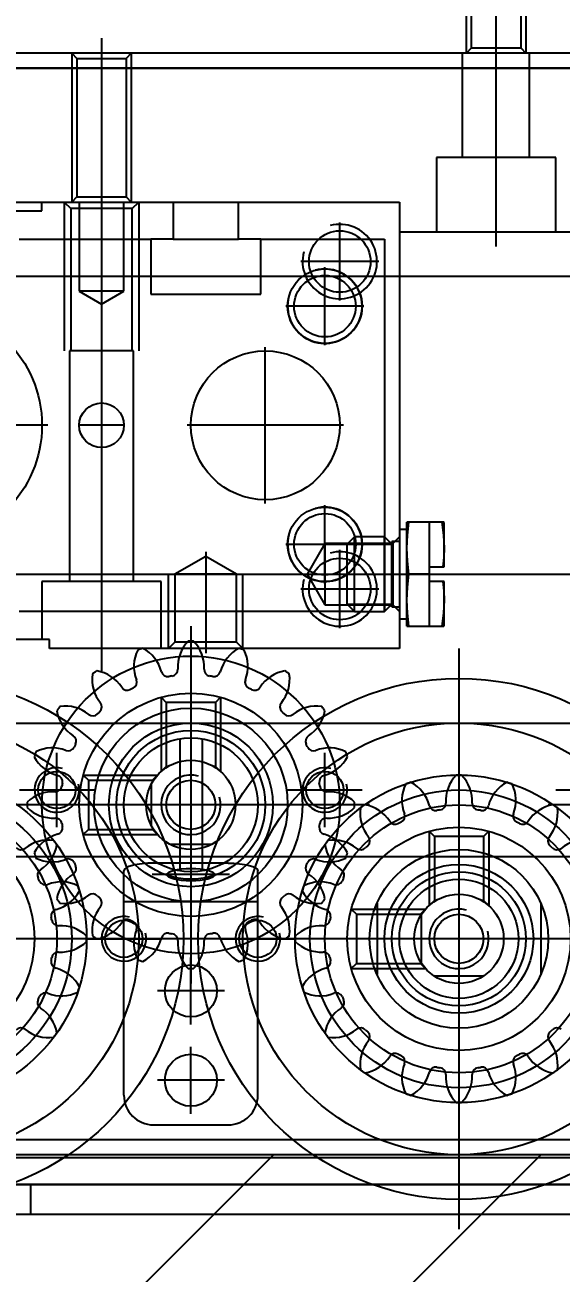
# Model space of a CAD drawing. Header units: inches. Extents: x 0 to 77285, y -118 to 40065.
# Drawn here: x 15068.5 to 15104.5, y 25987.6 to 26071.4 of the extents above; entities that cross this region are included whole.
import ezdxf

# ---------------------------------------------------------------- set-up
doc = ezdxf.new("R2010")
doc.units = ezdxf.units.IN
doc.header["$LTSCALE"] = 5
doc.header["$MEASUREMENT"] = 0
doc.layers.add('A', color=8, linetype='Continuous')
doc.styles.add('SCI', font='')
doc.styles.get('SCI').set_extended_font_data('Gulim')
doc.dimstyles.new('SCH', dxfattribs={"dimtxt": 2.5, "dimasz": 2, "dimexe": 1.25, "dimexo": 0.625, "dimtad": 1, "dimdec": 8, "dimtxsty": 'SCI', "dimcen": 2.5, "dimclrd": 4, "dimclre": 4, "dimclrt": 7, "dimadec": 8, "dimazin": 2, "dimtfac": 1, "dimtdec": 8, "dimtmove": 0, "dimatfit": 3, "dimfxl": 1, "dimarcsym": 0})

# ---------------------------------------------------------------- blocks, each defined once
blk = doc.blocks.new('A$Cc399747e')
h = blk.add_hatch()
h.set_pattern_fill('ANSI31', color=256, scale=4)
h.set_pattern_definition([(45, (9521.272, 63861.461), (-8.980256, 8.980256), [])])
h.paths.add_polyline_path([(2341.792, 581), (1941.792, 581), (1941.792, 281), (2341.792, 281)])
for p, q in [((2185.792, 247), (2185.792, 286)), ((2334.292, 285), (2109.292, 285)), ((2214.542, 285), (2214.542, 283)), ((2109.292, 283), (2334.292, 283)), ((2334.292, 283), (2109.292, 283)), ((1941.792, 281), (2341.792, 281)), ((1941.792, 281), (2341.792, 281)), ((1627.792, 280), (2635.792, 280)), ((2185.792, 253.5), (2185.792, 279.5)), ((2185.792, 253.5), (2185.792, 279.5)), ((2185.792, 254.5), (2185.792, 278.5)), ((2206.292, 279), (2201.292, 279)), ((2203.792, 278.25), (2203.792, 273.75)), ((2199.292, 277), (2199.292, 261.93)), ((2208.292, 277), (2208.292, 261.93)), ((2201.542, 276), (2206.042, 276)), ((2203.792, 272.25), (2203.792, 267.75)), ((2201.542, 270), (2206.042, 270)), ((2203.792, 245.5), (2203.792, 269.5)), ((2180.292, 264.102), (2180.292, 268.898)), ((2184.135, 269.001), (2187.449, 269.001)), ((2193.021, 268.5), (2188.028, 268.5)), ((2188.378, 268.15), (2188.028, 268.5)), ((2191.292, 264.102), (2191.292, 268.898)), ((2193.021, 268.5), (2192.671, 268.15)), ((2199.292, 269), (2199.292, 264)), ((2208.292, 269), (2208.292, 264)), ((2188.293, 268.157), (2188.293, 264.843)), ((2188.378, 268.021), (2188.378, 268.15)), ((2192.671, 268.15), (2188.378, 268.15)), ((2192.671, 264.85), (2192.671, 268.15)), ((2166.292, 266.5), (2205.292, 266.5)), ((2172.792, 266.5), (2198.792, 266.5)), ((2172.792, 266.5), (2198.792, 266.5)), ((2173.792, 266.5), (2197.792, 266.5)), ((2201.792, 266.5), (2196.792, 266.5)), ((2202.292, 266.5), (2241.292, 266.5)), ((2210.792, 266.5), (2205.792, 266.5)), ((2208.792, 266.5), (2234.792, 266.5)), ((2208.792, 266.5), (2234.792, 266.5)), ((2209.792, 266.5), (2233.792, 266.5)), ((2188.378, 264.85), (2188.378, 264.98)), ((2203.792, 250), (2203.792, 265)), ((2183.792, 259.272), (2183.792, 264.264)), ((2184.142, 263.914), (2183.792, 264.264)), ((2187.442, 263.914), (2187.792, 264.264)), ((2187.792, 259.272), (2187.792, 264.264)), ((2188.378, 264.85), (2188.028, 264.5)), ((2193.021, 264.5), (2188.028, 264.5)), ((2192.671, 264.85), (2188.378, 264.85)), ((2193.021, 264.5), (2192.671, 264.85)), ((2184.142, 263.914), (2184.271, 263.914)), ((2184.142, 259.622), (2184.142, 263.914)), ((2187.313, 263.914), (2187.442, 263.914)), ((2187.442, 259.622), (2187.442, 263.914)), ((2208.292, 264), (2199.292, 264)), ((2203.792, 260.774), (2203.792, 263.603)), ((2203.792, 252), (2203.792, 263)), ((2201.192, 262.188), (2206.392, 262.188)), ((2203.042, 253.063), (2203.042, 261.937)), ((2204.542, 253.063), (2204.542, 261.937)), ((2201.292, 261.412), (2206.292, 261.412)), ((2205.215, 260.141), (2202.369, 260.141)), ((2183.792, 259.272), (2184.142, 259.622)), ((2184.142, 259.622), (2187.442, 259.622)), ((2187.792, 259.272), (2187.442, 259.622)), ((2211.021, 259.5), (2206.028, 259.5)), ((2206.378, 259.15), (2206.028, 259.5)), ((2206.378, 259.021), (2206.378, 259.15)), ((2210.671, 259.15), (2206.378, 259.15)), ((2211.021, 259.5), (2210.671, 259.15)), ((2210.671, 255.85), (2210.671, 259.15)), ((2194.792, 259), (2194.792, 254)), ((2206.433, 258.923), (2206.433, 256.077)), ((2212.792, 259), (2212.792, 254)), ((2155.792, 257.5), (2179.792, 257.5)), ((2191.792, 257.5), (2215.792, 257.5)), ((2196.292, 257.5), (2211.292, 257.5)), ((2198.292, 257.5), (2209.292, 257.5)), ((2179.292, 256.5), (2174.292, 256.5)), ((2197.292, 256.5), (2192.292, 256.5)), ((2206.378, 255.85), (2206.028, 255.5)), ((2206.378, 255.85), (2206.378, 255.98)), ((2210.671, 255.85), (2206.378, 255.85)), ((2215.292, 256.5), (2210.292, 256.5)), ((2211.021, 255.5), (2210.671, 255.85)), ((2201.792, 250.272), (2201.792, 255.264)), ((2202.142, 254.914), (2201.792, 255.264)), ((2202.142, 254.914), (2202.271, 254.914)), ((2202.142, 250.622), (2202.142, 254.914)), ((2205.313, 254.914), (2205.442, 254.914)), ((2205.442, 254.914), (2205.792, 255.264)), ((2205.442, 250.622), (2205.442, 254.914)), ((2205.792, 250.272), (2205.792, 255.264)), ((2211.021, 255.5), (2206.028, 255.5)), ((2276.792, 252), (2166.792, 252)), ((2201.792, 250.272), (2202.142, 250.622)), ((2202.142, 250.622), (2205.442, 250.622)), ((2205.792, 250.272), (2205.442, 250.622)), ((2209.792, 215.5), (2209.792, 248.5)), ((2189.792, 247), (2213.292, 247)), ((2189.792, 217), (2189.792, 247)), ((2200.292, 247), (2200.725, 246.567)), ((2200.292, 247), (2200.292, 242)), ((2200.725, 246.567), (2200.725, 242)), ((2200.725, 246.567), (2204.859, 246.567)), ((2202.792, 240.497), (2202.792, 247.31)), ((2204.859, 246.567), (2205.292, 247)), ((2204.859, 242), (2204.859, 246.567)), ((2205.292, 247), (2205.292, 242)), ((2205.792, 247), (2205.792, 242.5)), ((2213.292, 247), (2213.292, 246.4)), ((2213.292, 246.4), (2215.842, 246.4)), ((2213.792, 242.5), (2213.792, 246.4)), ((2186.802, 245.5), (2186.792, 245.464)), ((2186.792, 245.464), (2186.792, 242.5)), ((2189.292, 245.5), (2186.802, 245.5)), ((2186.83, 244.625), (2186.937, 245.5)), ((2187.792, 242.5), (2187.792, 245.5)), ((2189.147, 245.5), (2189.253, 244.629)), ((2189.292, 245.5), (2189.292, 238.5)), ((2189.792, 245), (2189.292, 245)), ((2193.792, 245.625), (2193.792, 240.375)), ((2186.792, 243.75), (2186.83, 244.625)), ((2189.253, 244.629), (2189.292, 243.75)), ((2190.225, 244.067), (2189.792, 244.5)), ((2190.292, 244.2), (2189.792, 244.2)), ((2194.792, 244.067), (2190.225, 244.067)), ((2190.225, 239.933), (2190.225, 244.067)), ((2190.783, 244.5), (2190.292, 244.01)), ((2190.292, 244.2), (2190.292, 239.8)), ((2193.292, 244.01), (2190.292, 244.01)), ((2193.292, 244.01), (2190.292, 244.01)), ((2192.802, 244.5), (2190.783, 244.5)), ((2190.783, 244.5), (2190.783, 239.5)), ((2190.792, 219.5), (2190.792, 244.5)), ((2193.292, 244.01), (2192.802, 244.5)), ((2192.802, 244.5), (2192.802, 239.5)), ((2192.802, 244.5), (2215.327, 244.5)), ((2193.292, 244.01), (2193.292, 239.991)), ((2195.985, 242), (2194.792, 244.067)), ((2194.792, 239.933), (2194.792, 244.067)), ((2186.812, 243.123), (2186.792, 243.75)), ((2189.292, 243.75), (2189.254, 242.875)), ((2186.792, 242.5), (2187.792, 242.5)), ((2186.869, 242.5), (2186.812, 243.123)), ((2187.792, 241.5), (2187.792, 242.5)), ((2189.254, 242.875), (2189.147, 242)), ((2191.167, 243), (2196.417, 243)), ((2194.792, 242.625), (2194.792, 237.375)), ((2205.792, 242.5), (2213.792, 242.5)), ((2207.642, 242.5), (2207.642, 227)), ((2211.942, 227), (2211.942, 242.5)), ((2334.292, 242), (2109.292, 242)), ((2196.295, 242), (2186.467, 242)), ((2186.792, 241.5), (2186.792, 238.536)), ((2187.792, 241.5), (2186.792, 241.5)), ((2186.812, 240.875), (2186.869, 241.5)), ((2187.792, 242), (2189.147, 242)), ((2187.792, 238.5), (2187.792, 241.5)), ((2189.147, 242), (2189.253, 241.129)), ((2194.792, 239.933), (2195.985, 242)), ((2200.725, 242), (2202.792, 240.807)), ((2200.725, 242), (2204.859, 242)), ((2202.792, 240.807), (2204.859, 242)), ((2186.792, 240.25), (2186.812, 240.875)), ((2189.253, 241.129), (2189.292, 240.25)), ((2186.831, 239.371), (2186.792, 240.25)), ((2189.292, 240.25), (2189.254, 239.375)), ((2189.792, 239.5), (2190.225, 239.933)), ((2189.792, 239.8), (2190.292, 239.8)), ((2190.225, 239.933), (2194.792, 239.933)), ((2190.292, 239.991), (2190.783, 239.5)), ((2193.292, 239.991), (2190.292, 239.991)), ((2193.292, 239.991), (2190.292, 239.991)), ((2192.167, 240), (2197.417, 240)), ((2192.802, 239.5), (2193.292, 239.991)), ((2186.937, 238.5), (2186.831, 239.371)), ((2189.254, 239.375), (2189.147, 238.5)), ((2189.292, 239), (2189.792, 239)), ((2190.783, 239.5), (2192.802, 239.5)), ((2186.792, 238.536), (2186.802, 238.5)), ((2186.802, 238.5), (2189.292, 238.5)), ((2198.792, 237.25), (2198.792, 226.75)), ((2193.542, 232), (2204.042, 232)), ((2208.217, 232), (2211.367, 232)), ((2213.392, 232), (2230.192, 232)), ((2194.792, 226.625), (2194.792, 221.375)), ((2207.292, 217), (2207.292, 227)), ((2207.642, 227), (2211.942, 227)), ((2207.725, 227), (2207.725, 217.433)), ((2211.859, 217.433), (2211.859, 227)), ((2212.292, 217), (2212.292, 227)), ((2192.167, 224), (2197.417, 224)), ((2209.792, 223.866), (2208.292, 223)), ((2211.292, 223), (2209.792, 223.866)), ((2193.792, 223.625), (2193.792, 218.375)), ((2199.092, 223.2), (2199.092, 219.5)), ((2206.492, 223.2), (2199.092, 223.2)), ((2206.492, 219.5), (2206.492, 223.2)), ((2208.292, 223), (2211.292, 223)), ((2208.292, 223), (2208.292, 217)), ((2211.292, 217), (2211.292, 223)), ((2109.292, 222), (2334.292, 222)), ((2191.167, 221), (2196.417, 221)), ((2183.292, 220), (2183.292, 206)), ((2189.792, 219), (2176.792, 219)), ((2179.292, 219), (2179.292, 214)), ((2187.292, 214), (2187.292, 219)), ((2189.792, 217), (2189.792, 219)), ((2199.092, 219.5), (2190.792, 219.5)), ((2199.092, 219.5), (2200.592, 219.5)), ((2204.992, 219.5), (2200.592, 219.5)), ((2200.592, 219.5), (2200.592, 217)), ((2204.992, 219.5), (2206.492, 219.5)), ((2204.992, 217), (2204.992, 219.5)), ((2215.327, 219.5), (2206.492, 219.5)), ((2209.792, 206), (2209.792, 219)), ((2207.725, 217.433), (2207.292, 217)), ((2207.725, 217.433), (2211.859, 217.433)), ((2212.292, 217), (2211.859, 217.433)), ((2213.792, 217.6), (2213.792, 217)), ((2215.842, 217.6), (2213.792, 217.6)), ((2200.592, 217), (2189.792, 217)), ((2253.792, 217), (2189.792, 217)), ((2213.792, 217), (2204.992, 217)), ((2207.792, 207), (2207.792, 217)), ((2208.142, 216.65), (2207.792, 217)), ((2211.442, 216.65), (2208.142, 216.65)), ((2208.142, 207.35), (2208.142, 216.65)), ((2211.442, 216.65), (2211.792, 217)), ((2211.442, 207.35), (2211.442, 216.65)), ((2211.792, 207), (2211.792, 217)), ((2179.292, 214), (2187.292, 214)), ((2181.042, 214), (2181.042, 207)), ((2185.542, 214), (2185.542, 207)), ((2605.792, 208), (1657.792, 208)), ((1746.792, 208), (2486.792, 208)), ((2183.292, 208), (2183.292, 193.448)), ((2207.792, 207), (2208.142, 207.35)), ((2211.442, 207.35), (2208.142, 207.35)), ((2211.792, 207), (2211.442, 207.35)), ((2176.792, 207), (2266.792, 207)), ((2176.792, 207), (2266.792, 207)), ((2181.642, 206.65), (2181.292, 207)), ((2181.292, 197), (2181.292, 207)), ((2184.942, 206.65), (2181.642, 206.65)), ((2181.642, 195.4), (2181.642, 206.65)), ((2185.292, 207), (2184.942, 206.65)), ((2184.942, 206.65), (2184.942, 195.4)), ((2185.292, 207), (2185.292, 197))]:
    blk.add_line(p, q)
at = {"ltscale": 4}
for p, q in [((1627.792, 281.2), (2635.792, 281.2)), ((1627.792, 280), (2635.792, 280)), ((2106.292, 261), (2337.292, 261)), ((1679.792, 208), (2483.792, 208))]:
    blk.add_line(p, q, dxfattribs=at)
for centre, radius in [((2185.792, 266.5), 17.5), ((2221.792, 266.5), 17.5), ((2185.792, 266.5), 14.5), ((2221.792, 266.5), 14.5), ((2203.792, 276), 1.75), ((2185.792, 266.5), 11), ((2221.792, 266.5), 11), ((2185.792, 266.5), 10), ((2221.792, 266.5), 10), ((2185.792, 266.5), 9), ((2221.792, 266.5), 9), ((2185.792, 266.5), 7.5), ((2221.792, 266.5), 7.5), ((2185.792, 266.5), 6), ((2203.792, 270), 1.75), ((2185.792, 266.5), 5), ((2185.792, 266.5), 4.5), ((2185.792, 266.5), 4), ((2185.792, 266.5), 3), ((2185.792, 266.5), 3), ((2185.792, 266.5), 1.65), ((2203.792, 257.5), 10), ((2199.292, 266.5), 1.25), ((2208.292, 266.5), 1.25), ((2203.792, 257.5), 7.5), ((2203.792, 257.5), 6.5), ((2203.792, 257.5), 5.5), ((2203.792, 257.5), 5), ((2203.792, 257.5), 4.5), ((2203.792, 257.5), 4.5), ((2203.792, 257.5), 3), ((2203.792, 257.5), 3), ((2203.792, 257.5), 1.65), ((2194.792, 256.5), 1.25), ((2212.792, 256.5), 1.25), ((2193.792, 243), 2.067), ((2194.792, 240), 2.5), ((2194.792, 240), 2.067), ((2221.792, 232), 8), ((2221.792, 232), 8), ((2198.792, 232), 5), ((2209.792, 232), 1.5), ((2194.792, 224), 2.5), ((2194.792, 224), 2.067), ((2193.792, 221), 2.067)]:
    blk.add_circle(centre, radius)
for centre, radius, start, end in [((2201.292, 277), 2, 90, 180), ((2206.292, 277), 2, 0, 90), ((2184.464, 275.803), 2.5, 153.86546, 201.15785), ((2185.792, 266.5), 11, 108, 108.94936), ((2185.792, 266.5), 11, 107.05064, 108), ((2181.398, 274.807), 2.5, 14.84215, 62.13454), ((2187.404, 275.758), 2.5, 135.86546, 183.15785), ((2185.792, 266.5), 11, 90, 90.94936), ((2185.792, 266.5), 11, 89.05064, 90), ((2184.18, 275.758), 2.5, 356.84215, 44.13454), ((2190.186, 274.807), 2.5, 117.86546, 165.15785), ((2185.792, 266.5), 11, 72, 72.94936), ((2185.792, 266.5), 11, 71.05064, 72), ((2187.12, 275.803), 2.5, 338.84215, 26.13454), ((2181.655, 274.937), 2.5, 171.86546, 219.15785), ((2185.792, 266.5), 11, 126, 126.94936), ((2185.792, 266.5), 11, 125.05064, 126), ((2179.046, 273.042), 2.5, 32.84215, 80.13454), ((2184.242, 275.56), 0.442, 194.84215, 279.71096), ((2185.792, 266.5), 8.75, 99, 99.71096), ((2185.792, 266.5), 8.75, 98.28904, 99), ((2184.467, 275.596), 0.442, 278.28904, 3.15785), ((2187.117, 275.596), 0.442, 176.84215, 261.71096), ((2185.792, 266.5), 8.75, 81, 81.71096), ((2185.792, 266.5), 8.75, 80.28904, 81), ((2187.343, 275.56), 0.442, 260.28904, 345.15785), ((2192.538, 273.042), 2.5, 99.86546, 147.15785), ((2189.929, 274.937), 2.5, 320.84215, 8.13454), ((2185.792, 266.5), 11, 54, 54.94936), ((2185.792, 266.5), 11, 53.05064, 54), ((2181.518, 274.637), 0.442, 212.84215, 297.71096), ((2185.792, 266.5), 8.75, 117, 117.71096), ((2185.792, 266.5), 8.75, 116.28904, 117), ((2181.721, 274.741), 0.442, 296.28904, 21.15785), ((2189.863, 274.741), 0.442, 158.84215, 243.71096), ((2185.792, 266.5), 8.75, 63, 63.71096), ((2185.792, 266.5), 8.75, 62.28904, 63), ((2190.066, 274.637), 0.442, 242.28904, 327.15785), ((2179.374, 273.08), 0.442, 314.28904, 39.15785), ((2192.21, 273.08), 0.442, 140.84215, 225.71096), ((2179.213, 272.918), 0.442, 230.84215, 315.71096), ((2185.792, 266.5), 8.75, 135, 135.71096), ((2185.792, 266.5), 8.75, 134.28904, 135), ((2185.792, 266.5), 8.75, 45, 45.71096), ((2185.792, 266.5), 8.75, 44.28904, 45), ((2192.372, 272.918), 0.442, 224.28904, 309.15785), ((2194.229, 270.637), 2.5, 81.86546, 129.15785), ((2192.334, 273.246), 2.5, 302.84215, 350.13454), ((2185.792, 266.5), 11, 36, 36.94936), ((2185.792, 266.5), 11, 35.05064, 36), ((2221.792, 266.5), 11, 144, 144.94936), ((2215.25, 273.246), 2.5, 189.86546, 237.15785), ((2221.792, 266.5), 11, 143.05064, 144), ((2213.355, 270.637), 2.5, 50.84215, 98.13454), ((2215.213, 272.918), 0.442, 230.84215, 315.71096), ((2193.929, 270.774), 0.442, 122.84215, 207.71096), ((2213.655, 270.774), 0.442, 332.28904, 57.15785), ((2185.792, 266.5), 8.75, 27, 27.71096), ((2185.792, 266.5), 8.75, 26.28904, 27), ((2194.033, 270.571), 0.442, 206.28904, 291.15785), ((2195.095, 267.828), 2.5, 63.86546, 111.15785), ((2185.792, 266.5), 11, 18, 18.94936), ((2221.792, 266.5), 11, 161.05064, 162), ((2212.489, 267.828), 2.5, 68.84215, 116.13454), ((2213.551, 270.571), 0.442, 248.84215, 333.71096), ((2221.792, 266.5), 8.75, 153, 153.71096), ((2221.792, 266.5), 8.75, 152.28904, 153), ((2194.098, 270.894), 2.5, 284.84215, 332.13454), ((2185.792, 266.5), 11, 17.05064, 18), ((2221.792, 266.5), 11, 162, 162.94936), ((2213.486, 270.894), 2.5, 207.86546, 255.15785), ((2185.792, 266.5), 2, 255, 195), ((2194.852, 268.051), 0.442, 104.84215, 189.71096), ((2205.404, 266.758), 2.5, 135.86546, 183.15785), ((2203.792, 257.5), 11, 90, 90.94936), ((2203.792, 257.5), 11, 89.05064, 90), ((2202.18, 266.758), 2.5, 356.84215, 44.13454), ((2212.732, 268.051), 0.442, 350.28904, 75.15785), ((2185.792, 266.5), 8.75, 9, 9.71096), ((2185.792, 266.5), 8.75, 8.28904, 9), ((2194.888, 267.825), 0.442, 188.28904, 273.15785), ((2199.292, 266.5), 1.5, 255, 195), ((2202.464, 266.803), 2.5, 153.86546, 201.15785), ((2203.792, 257.5), 11, 108, 108.94936), ((2203.792, 257.5), 11, 107.05064, 108), ((2199.398, 265.807), 2.5, 14.84215, 62.13454), ((2208.186, 265.807), 2.5, 117.86546, 165.15785), ((2208.292, 266.5), 1.5, 255, 195), ((2203.792, 257.5), 11, 72, 72.94936), ((2203.792, 257.5), 11, 71.05064, 72), ((2205.12, 266.803), 2.5, 338.84215, 26.13454), ((2212.697, 267.825), 0.442, 266.84215, 351.71096), ((2221.792, 266.5), 8.75, 171, 171.71096), ((2221.792, 266.5), 8.75, 170.28904, 171), ((2195.05, 264.888), 2.5, 45.86546, 93.15785), ((2185.792, 266.5), 11, 360, 0.94936), ((2221.792, 266.5), 11, 179.05064, 180), ((2212.534, 264.888), 2.5, 86.84215, 134.13454), ((2195.05, 268.112), 2.5, 266.84215, 314.13454), ((2185.792, 266.5), 11, 359.05064, 0), ((2199.655, 265.937), 2.5, 171.86546, 219.15785), ((2203.792, 257.5), 11, 126, 126.94936), ((2203.792, 257.5), 11, 125.05064, 126), ((2197.046, 264.042), 2.5, 32.84215, 80.13454), ((2199.721, 265.741), 0.442, 296.28904, 21.15785), ((2202.242, 266.56), 0.442, 194.84215, 279.71096), ((2203.792, 257.5), 8.75, 99, 99.71096), ((2203.792, 257.5), 8.75, 98.28904, 99), ((2202.467, 266.596), 0.442, 278.28904, 3.15785), ((2205.117, 266.596), 0.442, 176.84215, 261.71096), ((2203.792, 257.5), 8.75, 81, 81.71096), ((2203.792, 257.5), 8.75, 80.28904, 81), ((2205.343, 266.56), 0.442, 260.28904, 345.15785), ((2207.863, 265.741), 0.442, 158.84215, 243.71096), ((2210.538, 264.042), 2.5, 99.86546, 147.15785), ((2207.929, 265.937), 2.5, 320.84215, 8.13454), ((2203.792, 257.5), 11, 54, 54.94936), ((2203.792, 257.5), 11, 53.05064, 54), ((2221.792, 266.5), 11, 180, 180.94936), ((2212.534, 268.112), 2.5, 225.86546, 273.15785), ((2194.852, 264.95), 0.442, 170.28904, 255.15785), ((2185.792, 266.5), 8.75, 350.28904, 351), ((2185.792, 266.5), 8.75, 351, 351.71096), ((2194.888, 265.175), 0.442, 86.84215, 171.71096), ((2199.518, 265.637), 0.442, 212.84215, 297.71096), ((2203.792, 257.5), 8.75, 117, 117.71096), ((2203.792, 257.5), 8.75, 116.28904, 117), ((2203.792, 257.5), 8.75, 63, 63.71096), ((2203.792, 257.5), 8.75, 62.28904, 63), ((2208.066, 265.637), 0.442, 242.28904, 327.15785), ((2212.697, 265.175), 0.442, 8.28904, 93.15785), ((2212.732, 264.95), 0.442, 284.84215, 9.71096), ((2221.792, 266.5), 8.75, 188.28904, 189), ((2221.792, 266.5), 8.75, 189, 189.71096), ((2194.098, 262.106), 2.5, 27.86546, 75.15785), ((2203.792, 257.5), 11, 143.05064, 144), ((2195.355, 261.637), 2.5, 50.84215, 98.13454), ((2197.374, 264.08), 0.442, 314.28904, 39.15785), ((2210.21, 264.08), 0.442, 140.84215, 225.71096), ((2212.229, 261.637), 2.5, 81.86546, 129.15785), ((2213.486, 262.106), 2.5, 104.84215, 152.13454), ((2203.792, 257.5), 11, 36, 36.94936), ((2203.792, 257.5), 11, 144, 144.94936), ((2197.25, 264.246), 2.5, 189.86546, 237.15785), ((2185.792, 266.5), 11, 342, 342.94936), ((2197.213, 263.918), 0.442, 230.84215, 315.71096), ((2203.792, 257.5), 8.75, 135, 135.71096), ((2203.792, 257.5), 8.75, 134.28904, 135), ((2203.792, 257.5), 8.75, 45, 45.71096), ((2203.792, 257.5), 8.75, 44.28904, 45), ((2210.372, 263.918), 0.442, 224.28904, 309.15785), ((2221.792, 266.5), 11, 197.05064, 198), ((2210.334, 264.246), 2.5, 302.84215, 350.13454), ((2203.792, 257.5), 11, 35.05064, 36), ((2185.792, 266.5), 8.75, 332.28904, 333), ((2185.792, 266.5), 8.75, 333, 333.71096), ((2194.033, 262.429), 0.442, 68.84215, 153.71096), ((2195.095, 265.172), 2.5, 248.84215, 296.13454), ((2185.792, 266.5), 11, 341.05064, 342), ((2221.792, 266.5), 11, 198, 198.94936), ((2212.489, 265.172), 2.5, 243.86546, 291.15785), ((2213.551, 262.429), 0.442, 26.28904, 111.15785), ((2221.792, 266.5), 8.75, 206.28904, 207), ((2221.792, 266.5), 8.75, 207, 207.71096), ((2193.929, 262.226), 0.442, 152.28904, 237.15785), ((2192.334, 259.754), 2.5, 9.86546, 57.15785), ((2195.655, 261.774), 0.442, 332.28904, 57.15785), ((2211.929, 261.774), 0.442, 122.84215, 207.71096), ((2215.25, 259.754), 2.5, 122.84215, 170.13454), ((2213.655, 262.226), 0.442, 302.84215, 27.71096), ((2203.792, 257.5), 11, 162, 162.94936), ((2203.792, 257.5), 11, 161.05064, 162), ((2194.489, 258.828), 2.5, 68.84215, 116.13454), ((2195.551, 261.571), 0.442, 248.84215, 333.71096), ((2203.792, 257.5), 8.75, 153, 153.71096), ((2203.792, 257.5), 8.75, 152.28904, 153), ((2203.792, 257.5), 8.75, 27, 27.71096), ((2203.792, 257.5), 8.75, 26.28904, 27), ((2212.033, 261.571), 0.442, 206.28904, 291.15785), ((2213.095, 258.828), 2.5, 63.86546, 111.15785), ((2203.792, 257.5), 11, 18, 18.94936), ((2203.792, 257.5), 11, 17.05064, 18), ((2177.355, 262.363), 2.5, 261.86546, 309.15785), ((2179.213, 260.082), 0.442, 44.28904, 129.15785), ((2185.792, 266.5), 8.75, 224.28904, 225), ((2185.792, 266.5), 8.75, 225, 225.71096), ((2179.374, 259.921), 0.442, 320.84215, 45.71096), ((2192.21, 259.921), 0.442, 134.28904, 219.15785), ((2185.792, 266.5), 8.75, 314.28904, 315), ((2185.792, 266.5), 8.75, 315, 315.71096), ((2192.372, 260.082), 0.442, 50.84215, 135.71096), ((2194.229, 262.363), 2.5, 230.84215, 278.13454), ((2195.486, 261.894), 2.5, 207.86546, 255.15785), ((2185.792, 266.5), 11, 323.05064, 324), ((2185.792, 266.5), 11, 324, 324.94936), ((2212.098, 261.894), 2.5, 284.84215, 332.13454), ((2221.792, 266.5), 11, 215.05064, 216), ((2221.792, 266.5), 11, 216, 216.94936), ((2213.355, 262.363), 2.5, 261.86546, 309.15785), ((2215.213, 260.082), 0.442, 44.28904, 129.15785), ((2181.655, 258.063), 2.5, 140.84215, 188.13454), ((2189.929, 258.063), 2.5, 351.86546, 39.15785), ((2194.732, 259.051), 0.442, 350.28904, 75.15785), ((2203.792, 257.5), 2, 255, 195), ((2212.852, 259.051), 0.442, 104.84215, 189.71096), ((2179.046, 259.958), 2.5, 279.86546, 327.15785), ((2181.518, 258.363), 0.442, 62.28904, 147.15785), ((2185.792, 266.5), 8.75, 242.28904, 243), ((2185.792, 266.5), 8.75, 243, 243.71096), ((2181.721, 258.259), 0.442, 338.84215, 63.71096), ((2189.863, 258.259), 0.442, 116.28904, 201.15785), ((2185.792, 266.5), 8.75, 296.28904, 297), ((2185.792, 266.5), 8.75, 297, 297.71096), ((2190.066, 258.363), 0.442, 32.84215, 117.71096), ((2192.538, 259.958), 2.5, 212.84215, 260.13454), ((2194.534, 255.888), 2.5, 86.84215, 134.13454), ((2194.697, 258.825), 0.442, 266.84215, 351.71096), ((2203.792, 257.5), 8.75, 171, 171.71096), ((2203.792, 257.5), 8.75, 170.28904, 171), ((2203.792, 257.5), 8.75, 9, 9.71096), ((2203.792, 257.5), 8.75, 8.28904, 9), ((2212.888, 258.825), 0.442, 188.28904, 273.15785), ((2213.05, 255.888), 2.5, 45.86546, 93.15785), ((2185.792, 266.5), 11, 233.05064, 234), ((2185.792, 266.5), 11, 234, 234.94936), ((2184.464, 257.197), 2.5, 158.84215, 206.13454), ((2181.398, 258.194), 2.5, 297.86546, 345.15785), ((2184.242, 257.44), 0.442, 80.28904, 165.15785), ((2185.792, 266.5), 8.75, 260.28904, 261), ((2185.792, 266.5), 8.75, 261, 261.71096), ((2184.467, 257.405), 0.442, 356.84215, 81.71096), ((2187.117, 257.405), 0.442, 98.28904, 183.15785), ((2185.792, 266.5), 8.75, 278.28904, 279), ((2185.792, 266.5), 8.75, 279, 279.71096), ((2187.343, 257.44), 0.442, 14.84215, 99.71096), ((2190.186, 258.194), 2.5, 194.84215, 242.13454), ((2187.12, 257.197), 2.5, 333.86546, 21.15785), ((2185.792, 266.5), 11, 305.05064, 306), ((2185.792, 266.5), 11, 306, 306.94936), ((2203.792, 257.5), 11, 179.05064, 180), ((2203.792, 257.5), 11, 180, 180.94936), ((2194.792, 256.5), 1.5, 255, 195), ((2212.792, 256.5), 1.5, 255, 195), ((2203.792, 257.5), 11, 360, 0.94936), ((2203.792, 257.5), 11, 359.05064, 0), ((2187.404, 257.243), 2.5, 176.84215, 224.13454), ((2184.18, 257.243), 2.5, 315.86546, 3.15785), ((2194.534, 259.112), 2.5, 225.86546, 273.15785), ((2194.697, 256.175), 0.442, 8.28904, 93.15785), ((2212.888, 256.175), 0.442, 86.84215, 171.71096), ((2213.05, 259.112), 2.5, 266.84215, 314.13454), ((2185.792, 266.5), 11, 251.05064, 252), ((2185.792, 266.5), 11, 252, 252.94936), ((2185.792, 266.5), 11, 287.05064, 288), ((2185.792, 266.5), 11, 288, 288.94936), ((2194.732, 255.95), 0.442, 284.84215, 9.71096), ((2203.792, 257.5), 8.75, 188.28904, 189), ((2203.792, 257.5), 8.75, 189, 189.71096), ((2212.852, 255.95), 0.442, 170.28904, 255.15785), ((2203.792, 257.5), 8.75, 350.28904, 351), ((2203.792, 257.5), 8.75, 351, 351.71096), ((2185.792, 266.5), 11, 269.05064, 270), ((2185.792, 266.5), 11, 270, 270.94936), ((2195.486, 253.106), 2.5, 104.84215, 152.13454), ((2212.098, 253.106), 2.5, 27.86546, 75.15785), ((2203.792, 257.5), 11, 197.05064, 198), ((2203.792, 257.5), 11, 198, 198.94936), ((2203.792, 257.5), 11, 341.05064, 342), ((2203.792, 257.5), 11, 342, 342.94936), ((2194.489, 256.172), 2.5, 243.86546, 291.15785), ((2195.551, 253.429), 0.442, 26.28904, 111.15785), ((2195.655, 253.226), 0.442, 302.84215, 27.71096), ((2203.792, 257.5), 8.75, 206.28904, 207), ((2203.792, 257.5), 8.75, 207, 207.71096), ((2211.929, 253.226), 0.442, 152.28904, 237.15785), ((2203.792, 257.5), 8.75, 332.28904, 333), ((2203.792, 257.5), 8.75, 333, 333.71096), ((2212.033, 253.429), 0.442, 68.84215, 153.71096), ((2213.095, 256.172), 2.5, 248.84215, 296.13454), ((2197.25, 250.754), 2.5, 122.84215, 170.13454), ((2210.334, 250.754), 2.5, 9.86546, 57.15785), ((2203.792, 257.5), 11, 215.05064, 216), ((2203.792, 257.5), 11, 216, 216.94936), ((2195.355, 253.363), 2.5, 261.86546, 309.15785), ((2197.213, 251.082), 0.442, 44.28904, 129.15785), ((2203.792, 257.5), 8.75, 224.28904, 225), ((2203.792, 257.5), 8.75, 225, 225.71096), ((2197.374, 250.921), 0.442, 320.84215, 45.71096), ((2210.21, 250.921), 0.442, 134.28904, 219.15785), ((2203.792, 257.5), 8.75, 314.28904, 315), ((2203.792, 257.5), 8.75, 315, 315.71096), ((2210.372, 251.082), 0.442, 50.84215, 135.71096), ((2212.229, 253.363), 2.5, 230.84215, 278.13454), ((2203.792, 257.5), 11, 323.05064, 324), ((2203.792, 257.5), 11, 324, 324.94936), ((2199.655, 249.063), 2.5, 140.84215, 188.13454), ((2207.929, 249.063), 2.5, 351.86546, 39.15785), ((2197.046, 250.958), 2.5, 279.86546, 327.15785), ((2199.518, 249.363), 0.442, 62.28904, 147.15785), ((2203.792, 257.5), 8.75, 242.28904, 243), ((2203.792, 257.5), 8.75, 243, 243.71096), ((2199.721, 249.259), 0.442, 338.84215, 63.71096), ((2202.464, 248.197), 2.5, 158.84215, 206.13454), ((2205.12, 248.197), 2.5, 333.86546, 21.15785), ((2207.863, 249.259), 0.442, 116.28904, 201.15785), ((2203.792, 257.5), 8.75, 296.28904, 297), ((2203.792, 257.5), 8.75, 297, 297.71096), ((2208.066, 249.363), 0.442, 32.84215, 117.71096), ((2210.538, 250.958), 2.5, 212.84215, 260.13454), ((2203.792, 257.5), 11, 233.05064, 234), ((2203.792, 257.5), 11, 234, 234.94936), ((2199.398, 249.194), 2.5, 297.86546, 345.15785), ((2202.242, 248.44), 0.442, 80.28904, 165.15785), ((2203.792, 257.5), 8.75, 260.28904, 261), ((2203.792, 257.5), 8.75, 261, 261.71096), ((2202.467, 248.405), 0.442, 356.84215, 81.71096), ((2205.404, 248.243), 2.5, 176.84215, 224.13454), ((2202.18, 248.243), 2.5, 315.86546, 3.15785), ((2205.117, 248.405), 0.442, 98.28904, 183.15785), ((2203.792, 257.5), 8.75, 278.28904, 279), ((2203.792, 257.5), 8.75, 279, 279.71096), ((2205.343, 248.44), 0.442, 14.84215, 99.71096), ((2208.186, 249.194), 2.5, 194.84215, 242.13454), ((2203.792, 257.5), 11, 305.05064, 306), ((2203.792, 257.5), 11, 306, 306.94936), ((2203.792, 257.5), 11, 251.05064, 252), ((2203.792, 257.5), 11, 252, 252.94936), ((2203.792, 257.5), 11, 269.05064, 270), ((2203.792, 257.5), 11, 270, 270.94936), ((2203.792, 257.5), 11, 287.05064, 288), ((2203.792, 257.5), 11, 288, 288.94936), ((2193.792, 243), 2.5, 345, 285), ((2194.792, 240), 2.5, 345, 285), ((2194.792, 224), 2.5, 345, 285), ((2193.792, 221), 2.5, 345, 285)]:
    blk.add_arc(centre, radius, start, end)
blk.add_ellipse((2203.792, 262.188), major_axis=(1.6, 0), ratio=0.258819)
at = {"extrusion": (0, 0, -1)}
blk.add_ellipse((2201.292, 261.93), major_axis=(2, 0), ratio=0.258819, start_param=1.570796, end_param=3.141593, dxfattribs=at)
blk.add_ellipse((2206.292, 261.93), major_axis=(-2, 0), ratio=0.258819, start_param=1.570796, end_param=3.141593)
blk = doc.blocks.new('*D366')
at = {"color": 4, "lineweight": -2, "transparency": 16777216}
for p, q in [((12554.65, 23925.55), (12554.65, 28076.143)), ((17979.65, 23925.05), (17979.65, 28076.143)), ((12714.65, 27976.143), (17819.65, 27976.143))]:
    blk.add_line(p, q, dxfattribs=at)
at = {"color": 4, "transparency": 16777216}
for points in [[(12714.65, 28002.81), (12714.65, 27949.477), (12554.65, 27976.143)], [(17819.65, 28002.81), (17819.65, 27949.477), (17979.65, 27976.143)]]:
    blk.add_solid(points, dxfattribs=at)
at = {"layer": 'Defpoints', "color": 0, "transparency": 16777216}
for p in [(17979.65, 27976.143), (12554.65, 23875.55), (17979.65, 23875.05)]:
    blk.add_point(p, dxfattribs=at)
at = {"color": 7, "transparency": 16777216, "insert": (15267.15, 28128.806), "char_height": 200, "attachment_point": 5, "style": 'SCI'}
blk.add_mtext('5425', dxfattribs=at)
blk = doc.blocks.new('*D367')
at = {"color": 4, "lineweight": -2, "transparency": 16777216}
for p, q in [((12554.65, 23925.55), (12554.65, 29140.675)), ((21064.65, 23433.05), (21064.65, 29140.675)), ((12714.65, 29040.675), (20904.65, 29040.675))]:
    blk.add_line(p, q, dxfattribs=at)
at = {"color": 4, "transparency": 16777216}
for points in [[(12714.65, 29067.342), (12714.65, 29014.009), (12554.65, 29040.675)], [(20904.65, 29067.342), (20904.65, 29014.009), (21064.65, 29040.675)]]:
    blk.add_solid(points, dxfattribs=at)
at = {"layer": 'Defpoints', "color": 0, "transparency": 16777216}
for p in [(21064.65, 29040.675), (12554.65, 23875.55), (21064.65, 23383.05)]:
    blk.add_point(p, dxfattribs=at)
at = {"color": 7, "transparency": 16777216, "insert": (16809.65, 29193.472), "char_height": 200, "attachment_point": 5, "style": 'SCI'}
blk.add_mtext('8510', dxfattribs=at)
blk = doc.blocks.new('*D374')
at = {"color": 4, "lineweight": -2, "transparency": 16777216}
for p, q in [((12554.65, 23925.55), (12554.65, 30215.876)), ((37924.65, 23433.05), (37924.65, 30215.876)), ((12714.65, 30115.876), (37764.65, 30115.876))]:
    blk.add_line(p, q, dxfattribs=at)
at = {"color": 4, "transparency": 16777216}
for points in [[(12714.65, 30142.543), (12714.65, 30089.21), (12554.65, 30115.876)], [(37764.65, 30142.543), (37764.65, 30089.21), (37924.65, 30115.876)]]:
    blk.add_solid(points, dxfattribs=at)
at = {"layer": 'Defpoints', "color": 0, "transparency": 16777216}
for p in [(37924.65, 30115.876), (12554.65, 23875.55), (37924.65, 23383.05)]:
    blk.add_point(p, dxfattribs=at)
at = {"color": 7, "transparency": 16777216, "insert": (25239.65, 30268.539), "char_height": 200, "attachment_point": 5, "style": 'SCI'}
blk.add_mtext('25370', dxfattribs=at)

msp = doc.modelspace()

# ---------------------------------------------------------------- block references
at = {"layer": 'A', "rotation": 180}
msp.add_blockref('A$Cc399747e', (17283.44187244, 26276.55060516), dxfattribs=at)

# ---------------------------------------------------------------- dimensions: what is measured, and where the dimension line sits
for base, p2, picture, middle in [((37924.649780898, 30115.8761734788), (37924.649780898, 23383.0504762948), '*D374', (25239.649780898, 30268.5392893244)), ((21064.649780898, 29040.6754827387), (21064.649780898, 23383.0504762948), '*D367', (16809.649780898, 29193.4717543765)), ((17979.649780898, 27976.1433020648), (17979.649780898, 23875.0504762948), '*D366', (15267.149780898, 28128.8064179103))]:
    dim = msp.add_linear_dim(base=base, p1=(12554.649780898, 23875.5504762968), p2=p2, dimstyle='SCH', override={"dimscale": 80})
    dim.commit()
    dim.dimension.update_dxf_attribs({"geometry": picture, "text_midpoint": middle})

doc.saveas('drawing.dxf')
